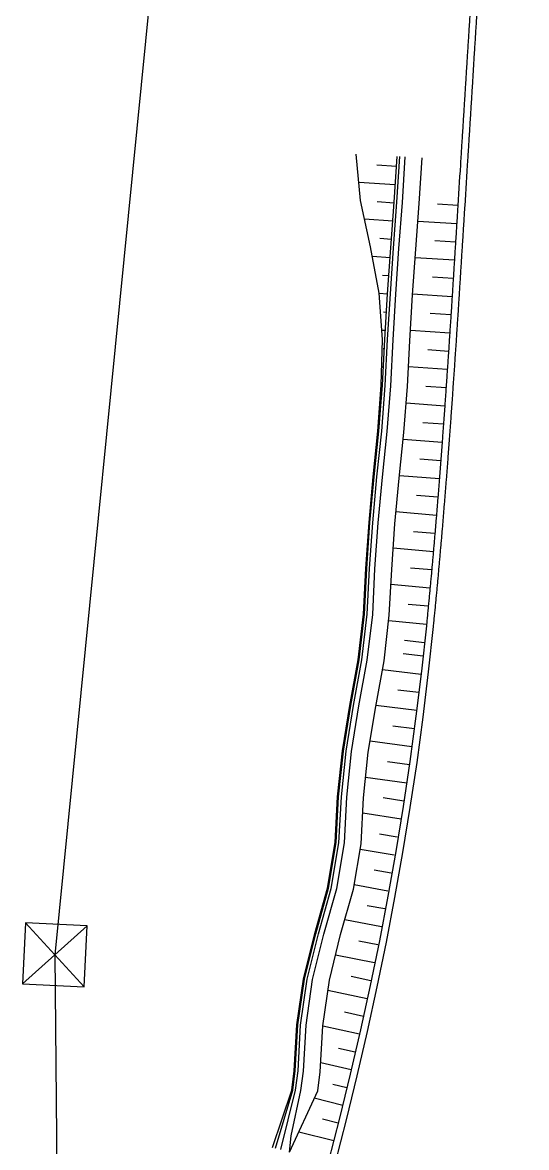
# Model space of a CAD drawing. Header units: inches. Extents: x 499362 to 502582, y 2542122 to 2545349.
# Drawn here: x 501284.3 to 501339.5, y 2543873.7 to 2543996.9 of the extents above; entities that cross this region are included whole.
import ezdxf

# ---------------------------------------------------------------- set-up
doc = ezdxf.new("R2010")
doc.units = ezdxf.units.IN
doc.header["$MEASUREMENT"] = 0
doc.layers.add('0-段落划分', color=2, linetype='Continuous')

# ---------------------------------------------------------------- blocks, each defined once
blk = doc.blocks.new('A$C3A006F90')
at = {"layer": '0-段落划分', "color": 2, "linetype": 'Continuous'}
for p, q in [((501309.55, 2544113.84), (501287.84, 2543894.84)), ((501325.23, 2543981.15), (501323.07, 2543981.29)), ((501325.1, 2543979.15), (501321.1, 2543979.41)), ((501324.97, 2543977.16), (501323.13, 2543977.29)), ((501331.95, 2543976.88), (501329.71, 2543977.02)), ((501324.83, 2543975.16), (501321.73, 2543975.39)), ((501331.83, 2543974.89), (501327.57, 2543975.15)), ((501324.68, 2543973.17), (501323.43, 2543973.26)), ((501331.7, 2543972.89), (501329.44, 2543973.03)), ((501324.54, 2543971.17), (501322.6, 2543971.31)), ((501331.58, 2543970.9), (501327.28, 2543971.17)), ((501324.4, 2543969.18), (501323.69, 2543969.23)), ((501331.45, 2543968.9), (501329.17, 2543969.04)), ((501324.27, 2543967.18), (501323.34, 2543967.24)), ((501331.32, 2543966.9), (501327, 2543967.18)), ((501324.15, 2543965.18), (501323.82, 2543965.2)), ((501331.19, 2543964.91), (501328.91, 2543965.06)), ((501324.03, 2543963.19), (501323.63, 2543963.21)), ((501331.06, 2543962.91), (501326.76, 2543963.19)), ((501323.92, 2543961.19), (501323.79, 2543961.2)), ((501330.93, 2543960.92), (501328.67, 2543961.07)), ((501323.81, 2543959.19), (501323.61, 2543959.2)), ((501330.8, 2543958.92), (501326.55, 2543959.21)), ((501323.71, 2543957.2), (501323.63, 2543957.2)), ((501330.66, 2543956.92), (501328.43, 2543957.08)), ((501330.52, 2543954.93), (501326.3, 2543955.23)), ((501330.38, 2543952.93), (501328.13, 2543953.1)), ((501330.23, 2543950.94), (501325.97, 2543951.25)), ((501330.08, 2543948.94), (501327.8, 2543949.12)), ((501329.93, 2543946.95), (501325.56, 2543947.29)), ((501329.77, 2543944.95), (501327.44, 2543945.14)), ((501329.6, 2543942.96), (501325.18, 2543943.33)), ((501329.44, 2543940.97), (501327.1, 2543941.17)), ((501329.27, 2543938.97), (501324.87, 2543939.36)), ((501329.09, 2543936.98), (501326.78, 2543937.19)), ((501328.9, 2543934.99), (501324.62, 2543935.39)), ((501328.72, 2543933), (501326.5, 2543933.21)), ((501328.52, 2543931.01), (501324.38, 2543931.42)), ((501328.31, 2543929.02), (501326.11, 2543929.24)), ((501328.15, 2543927.54), (501325.95, 2543927.79)), ((501327.93, 2543925.55), (501323.69, 2543926.03)), ((501327.69, 2543923.57), (501325.4, 2543923.82)), ((501327.45, 2543921.58), (501322.98, 2543922.14)), ((501327.19, 2543919.6), (501324.82, 2543919.89)), ((501326.92, 2543917.61), (501322.34, 2543918.25)), ((501326.65, 2543915.63), (501324.27, 2543915.96)), ((501326.35, 2543913.65), (501321.86, 2543914.27)), ((501326.05, 2543911.67), (501323.78, 2543912.02)), ((501325.74, 2543909.7), (501321.54, 2543910.34)), ((501325.3, 2543907.74), (501323.37, 2543908.06)), ((501324.97, 2543905.77), (501321.26, 2543906.38)), ((501324.64, 2543903.8), (501322.79, 2543904.1)), ((501324.3, 2543901.82), (501320.61, 2543902.49)), ((501323.95, 2543899.86), (501322.03, 2543900.2)), ((501291.39, 2543898.02), (501284.3, 2543891.65)), ((501284.63, 2543898.35), (501291.06, 2543891.32)), ((501323.59, 2543897.89), (501319.58, 2543898.67)), ((501323.21, 2543895.93), (501321.13, 2543896.33)), ((501287.84, 2543894.84), (501289.54, 2543719.84)), ((501322.83, 2543893.96), (501318.57, 2543894.79)), ((501322.43, 2543892), (501320.26, 2543892.45)), ((501322.02, 2543890.04), (501317.73, 2543890.94)), ((501321.61, 2543888.09), (501319.53, 2543888.55)), ((501321.17, 2543886.14), (501317.17, 2543887.03)), ((501320.73, 2543884.18), (501318.89, 2543884.6)), ((501320.28, 2543882.24), (501316.94, 2543883.03)), ((501319.81, 2543880.29), (501318.28, 2543880.66)), ((501319.35, 2543878.35), (501316.24, 2543879.14)), ((501318.85, 2543876.41), (501317.12, 2543876.85)), ((501318.36, 2543874.47), (501314.54, 2543875.44))]:
    blk.add_line(p, q, dxfattribs=at)
at = {"layer": '0-段落划分', "color": 2, "flags": 128}
for points in [[(501333.71, 2544004.87, -0.000006), (501333.67, 2544004.24, -0.000006), (501333.63, 2544003.6, -0.000006), (501333.59, 2544002.97, -0.000006), (501333.55, 2544002.33, -0.000006), (501333.51, 2544001.69, -0.000006), (501333.47, 2544001.06, -0.000006), (501333.43, 2544000.42, -0.000005), (501333.39, 2543999.79, -0.000005), (501333.35, 2543999.15, -0.000005), (501333.31, 2543998.51, -0.000005), (501333.27, 2543997.88, -0.000005), (501333.23, 2543997.24, -0.000005), (501333.19, 2543996.6, -0.000004), (501333.15, 2543995.97, -0.000004), (501333.11, 2543995.33, -0.000004), (501333.07, 2543994.7, -0.000004), (501333.03, 2543994.06, -0.000004), (501332.99, 2543993.42, -0.000004), (501332.95, 2543992.79, -0.000004), (501332.91, 2543992.15, -0.000003), (501332.87, 2543991.52, -0.000003), (501332.83, 2543990.88, -0.000003), (501332.79, 2543990.24, -0.000003), (501332.75, 2543989.61, -0.000003), (501332.71, 2543988.97, -0.000003), (501332.67, 2543988.33, -0.000003), (501332.63, 2543987.7, -0.000002), (501332.59, 2543987.06, -0.000002), (501332.55, 2543986.43, -0.000002), (501332.51, 2543985.79, -0.000002), (501332.47, 2543985.15, -0.000002), (501332.43, 2543984.52, -0.000002), (501332.39, 2543983.88, -0.000002), (501332.35, 2543983.25, -0.000001), (501332.31, 2543982.61, -0.000001), (501332.27, 2543981.97, -0.000001), (501332.23, 2543981.34), (501332.19, 2543980.7), (501332.15, 2543980.06), (501332.11, 2543979.43), (501332.07, 2543978.79), (501332.03, 2543978.16), (501331.99, 2543977.52), (501331.95, 2543976.88)], [(501334.45, 2544004.83, -0.000006), (501334.41, 2544004.19, -0.000006), (501334.37, 2544003.56, -0.000006), (501334.33, 2544002.92, -0.000006), (501334.29, 2544002.28, -0.000006), (501334.25, 2544001.65, -0.000006), (501334.21, 2544001.01, -0.000006), (501334.17, 2544000.37, -0.000005), (501334.13, 2543999.74, -0.000005), (501334.09, 2543999.1, -0.000005), (501334.05, 2543998.47, -0.000005), (501334.01, 2543997.83, -0.000005), (501333.97, 2543997.19, -0.000005), (501333.93, 2543996.56, -0.000004), (501333.89, 2543995.92, -0.000004), (501333.85, 2543995.29, -0.000004), (501333.81, 2543994.65, -0.000004), (501333.77, 2543994.01, -0.000004), (501333.73, 2543993.38, -0.000004), (501333.69, 2543992.74, -0.000004), (501333.65, 2543992.1, -0.000003), (501333.62, 2543991.47, -0.000003), (501333.58, 2543990.83, -0.000003), (501333.54, 2543990.2, -0.000003), (501333.5, 2543989.56, -0.000003), (501333.46, 2543988.92, -0.000003), (501333.42, 2543988.29, -0.000003), (501333.38, 2543987.65, -0.000002), (501333.34, 2543987.02, -0.000002), (501333.3, 2543986.38, -0.000002), (501333.26, 2543985.74, -0.000002), (501333.22, 2543985.11, -0.000002), (501333.18, 2543984.47, -0.000002), (501333.14, 2543983.83, -0.000002), (501333.1, 2543983.2, -0.000001), (501333.06, 2543982.56, -0.000001), (501333.02, 2543981.93, -0.000001), (501332.98, 2543981.29), (501332.94, 2543980.65), (501332.9, 2543980.02), (501332.86, 2543979.38), (501332.82, 2543978.75), (501332.78, 2543978.11), (501332.74, 2543977.47), (501332.7, 2543976.84)], [(501331.95, 2543976.88, 0.000002), (501331.91, 2543976.25, 0.000005), (501331.87, 2543975.61, 0.000009), (501331.83, 2543974.98, 0.000012), (501331.79, 2543974.34, 0.000016), (501331.75, 2543973.7, 0.000019), (501331.71, 2543973.07, 0.000023), (501331.67, 2543972.43, 0.000027), (501331.63, 2543971.8, 0.00003), (501331.59, 2543971.16, 0.000034), (501331.55, 2543970.52, 0.000037), (501331.51, 2543969.89, 0.000041), (501331.47, 2543969.25, 0.000044), (501331.43, 2543968.62, 0.000048), (501331.39, 2543967.98, 0.000051), (501331.35, 2543967.34, 0.000055), (501331.31, 2543966.71, 0.000058), (501331.27, 2543966.07, 0.000062), (501331.23, 2543965.44, 0.000066), (501331.19, 2543964.8, 0.000069), (501331.15, 2543964.16, 0.000073), (501331.1, 2543963.53, 0.000076), (501331.06, 2543962.89, 0.00008), (501331.02, 2543962.26, 0.000083), (501330.98, 2543961.62, 0.000087), (501330.94, 2543960.99, 0.00009), (501330.89, 2543960.35, 0.000094), (501330.85, 2543959.71, 0.000097), (501330.81, 2543959.08, 0.000101), (501330.76, 2543958.44, 0.000104), (501330.72, 2543957.81, 0.000108), (501330.68, 2543957.17, 0.000112), (501330.63, 2543956.54, 0.000115), (501330.59, 2543955.9, 0.000119), (501330.54, 2543955.27, 0.000122), (501330.5, 2543954.63, 0.000126), (501330.45, 2543954, 0.000129), (501330.41, 2543953.36, 0.000133), (501330.36, 2543952.73, 0.000136), (501330.31, 2543952.09, 0.00014), (501330.27, 2543951.46, 0.000143), (501330.22, 2543950.82, 0.000147), (501330.17, 2543950.19, 0.00015), (501330.13, 2543949.55, 0.000154), (501330.08, 2543948.92, 0.000157), (501330.03, 2543948.28, 0.000161), (501329.98, 2543947.65, 0.000164), (501329.93, 2543947.01, 0.000168), (501329.88, 2543946.38, 0.000171), (501329.83, 2543945.74, 0.000175), (501329.78, 2543945.11, 0.000178), (501329.73, 2543944.47, 0.000182), (501329.68, 2543943.84, 0.000185), (501329.63, 2543943.2, 0.000189), (501329.57, 2543942.57, 0.000193), (501329.52, 2543941.93, 0.000196), (501329.47, 2543941.3, 0.0002), (501329.41, 2543940.67, 0.000203), (501329.36, 2543940.03, 0.000207), (501329.3, 2543939.4, 0.00021), (501329.25, 2543938.76, 0.000214), (501329.19, 2543938.13, 0.000217), (501329.13, 2543937.49, 0.000221), (501329.08, 2543936.86, 0.000224), (501329.02, 2543936.23, 0.000228), (501328.96, 2543935.59, 0.000231), (501328.9, 2543934.96, 0.000235), (501328.84, 2543934.33, 0.000238), (501328.78, 2543933.69, 0.000242), (501328.72, 2543933.06, 0.000245), (501328.66, 2543932.43, 0.000249), (501328.6, 2543931.79, 0.000252), (501328.54, 2543931.16, 0.000117), (501328.51, 2543930.87, 0.000117)], [(501332.7, 2543976.84, 0.000002), (501332.66, 2543976.2, 0.000005), (501332.62, 2543975.56, 0.000009), (501332.58, 2543974.93, 0.000012), (501332.54, 2543974.29, 0.000016), (501332.5, 2543973.66, 0.000019), (501332.46, 2543973.02, 0.000023), (501332.42, 2543972.38, 0.000027), (501332.38, 2543971.75, 0.00003), (501332.34, 2543971.11, 0.000034), (501332.3, 2543970.48, 0.000037), (501332.26, 2543969.84, 0.000041), (501332.22, 2543969.2, 0.000044), (501332.18, 2543968.57, 0.000048), (501332.14, 2543967.93, 0.000051), (501332.1, 2543967.3, 0.000055), (501332.06, 2543966.66, 0.000058), (501332.02, 2543966.02, 0.000062), (501331.98, 2543965.39, 0.000066), (501331.94, 2543964.75, 0.000069), (501331.89, 2543964.12, 0.000073), (501331.85, 2543963.48, 0.000076), (501331.81, 2543962.84, 0.00008), (501331.77, 2543962.21, 0.000083), (501331.73, 2543961.57, 0.000087), (501331.68, 2543960.94, 0.00009), (501331.64, 2543960.3, 0.000094), (501331.6, 2543959.66, 0.000097), (501331.56, 2543959.03, 0.000101), (501331.51, 2543958.39, 0.000104), (501331.47, 2543957.76, 0.000108), (501331.42, 2543957.12, 0.000112), (501331.38, 2543956.49, 0.000115), (501331.34, 2543955.85, 0.000119), (501331.29, 2543955.21, 0.000122), (501331.25, 2543954.58, 0.000126), (501331.2, 2543953.94, 0.000129), (501331.16, 2543953.31, 0.000133), (501331.11, 2543952.67, 0.000136), (501331.06, 2543952.04, 0.00014), (501331.02, 2543951.4, 0.000143), (501330.97, 2543950.76, 0.000147), (501330.92, 2543950.13, 0.00015), (501330.87, 2543949.49, 0.000154), (501330.83, 2543948.86, 0.000157), (501330.78, 2543948.22, 0.000161), (501330.73, 2543947.59, 0.000165), (501330.68, 2543946.95, 0.000168), (501330.63, 2543946.32, 0.000172), (501330.58, 2543945.68, 0.000175), (501330.53, 2543945.05, 0.000179), (501330.48, 2543944.41, 0.000182), (501330.42, 2543943.78, 0.000186), (501330.37, 2543943.14, 0.000189), (501330.32, 2543942.51, 0.000193), (501330.27, 2543941.87, 0.000196), (501330.21, 2543941.24, 0.0002), (501330.16, 2543940.6, 0.000203), (501330.1, 2543939.97, 0.000207), (501330.05, 2543939.33, 0.000211), (501329.99, 2543938.7, 0.000214), (501329.94, 2543938.06, 0.000218), (501329.88, 2543937.43, 0.000221), (501329.82, 2543936.79, 0.000225), (501329.77, 2543936.16, 0.000228), (501329.71, 2543935.52, 0.000232), (501329.65, 2543934.89, 0.000235), (501329.59, 2543934.26, 0.000239), (501329.53, 2543933.62, 0.000242), (501329.47, 2543932.99, 0.000246), (501329.41, 2543932.35, 0.000249), (501329.34, 2543931.72, 0.000253), (501329.28, 2543931.08, 0.000118), (501329.25, 2543930.79, 0.000118)]]:
    blk.add_lwpolyline(points, format="xyb", dxfattribs=at)
at = {"layer": '0-段落划分', "color": 2, "linetype": 'Continuous', "flags": 128}
for points in [[(501323.56, 2543957.2), (501323.7, 2543962.23), (501323.34, 2543967.28), (501322.4, 2543972.36), (501321.28, 2543977.45), (501320.82, 2543982.51), (501320.82, 2543982.51)], [(501323.71, 2543957.2), (501323.97, 2543962.21), (501324.27, 2543967.23), (501324.61, 2543972.24), (501324.98, 2543977.25), (501325.3, 2543982.27), (501325.3, 2543982.27)], [(501324.01, 2543957.18), (501324.27, 2543962.2), (501324.57, 2543967.21), (501324.91, 2543972.23), (501325.28, 2543977.24), (501325.6, 2543982.25), (501325.6, 2543982.25)], [(501324.01, 2543957.18), (501324.27, 2543962.2), (501324.57, 2543967.21), (501324.91, 2543972.23), (501325.28, 2543977.24), (501325.6, 2543982.25), (501325.6, 2543982.25)], [(501324.61, 2543957.15), (501324.87, 2543962.17), (501325.17, 2543967.18), (501325.51, 2543972.19), (501325.88, 2543977.21), (501326.2, 2543982.22), (501326.2, 2543982.22)], [(501324.61, 2543957.15), (501324.87, 2543962.17), (501325.17, 2543967.18), (501325.51, 2543972.19), (501325.88, 2543977.21), (501326.2, 2543982.22), (501326.2, 2543982.22)], [(501326.44, 2543957.06), (501326.7, 2543962.08), (501327, 2543967.09), (501327.34, 2543972.1), (501327.71, 2543977.11), (501328.03, 2543982.12), (501328.03, 2543982.12)], [(501321.64, 2543932.15), (501321.89, 2543937.16), (501322.23, 2543942.18), (501322.69, 2543947.19), (501323.18, 2543952.19), (501323.56, 2543957.2), (501323.56, 2543957.2)], [(501321.73, 2543932.14), (501321.98, 2543937.16), (501322.33, 2543942.17), (501322.81, 2543947.18), (501323.32, 2543952.19), (501323.71, 2543957.2), (501323.71, 2543957.2)], [(501322.03, 2543932.13), (501322.28, 2543937.15), (501322.63, 2543942.16), (501323.1, 2543947.17), (501323.62, 2543952.17), (501324.01, 2543957.18), (501324.01, 2543957.18)], [(501322.03, 2543932.13), (501322.28, 2543937.15), (501322.63, 2543942.16), (501323.1, 2543947.17), (501323.62, 2543952.17), (501324.01, 2543957.18), (501324.01, 2543957.18)], [(501322.63, 2543932.1), (501322.88, 2543937.12), (501323.23, 2543942.13), (501323.7, 2543947.14), (501324.22, 2543952.14), (501324.61, 2543957.15), (501324.61, 2543957.15)], [(501322.63, 2543932.1), (501322.88, 2543937.12), (501323.23, 2543942.13), (501323.7, 2543947.14), (501324.22, 2543952.14), (501324.61, 2543957.15), (501324.61, 2543957.15)], [(501324.45, 2543932.02), (501324.71, 2543937.03), (501325.06, 2543942.05), (501325.53, 2543947.05), (501326.05, 2543952.05), (501326.44, 2543957.06), (501326.44, 2543957.06)], [(501318.52, 2543907.13), (501318.78, 2543912.15), (501319.31, 2543917.16), (501320.12, 2543922.15), (501321.05, 2543927.14), (501321.64, 2543932.15), (501321.64, 2543932.15)], [(501318.64, 2543907.13), (501318.9, 2543912.14), (501319.42, 2543917.15), (501320.23, 2543922.15), (501321.14, 2543927.14), (501321.73, 2543932.14), (501321.73, 2543932.14)], [(501318.94, 2543907.11), (501319.2, 2543912.13), (501319.72, 2543917.14), (501320.53, 2543922.14), (501321.44, 2543927.13), (501322.03, 2543932.13), (501322.03, 2543932.13)], [(501318.94, 2543907.11), (501319.2, 2543912.13), (501319.72, 2543917.14), (501320.53, 2543922.14), (501321.44, 2543927.13), (501322.03, 2543932.13), (501322.03, 2543932.13)], [(501319.54, 2543907.09), (501319.8, 2543912.11), (501320.32, 2543917.11), (501321.13, 2543922.11), (501322.04, 2543927.1), (501322.63, 2543932.1), (501322.63, 2543932.1)], [(501319.54, 2543907.09), (501319.8, 2543912.11), (501320.32, 2543917.11), (501321.13, 2543922.11), (501322.04, 2543927.1), (501322.63, 2543932.1), (501322.63, 2543932.1)], [(501329.25, 2543930.79), (501328.72, 2543925.82), (501328.12, 2543920.86), (501327.45, 2543915.91), (501326.71, 2543910.97), (501325.9, 2543906.04), (501325.03, 2543901.12), (501324.09, 2543896.22), (501323.09, 2543891.33), (501322.03, 2543886.46), (501320.9, 2543881.6), (501319.71, 2543876.76), (501318.47, 2543871.94)], [(501321.37, 2543907.01), (501321.63, 2543912.03), (501322.15, 2543917.04), (501322.96, 2543922.03), (501323.87, 2543927.02), (501324.45, 2543932.02), (501324.45, 2543932.02)], [(501314.05, 2543882.15), (501314.34, 2543887.17), (501315.06, 2543892.17), (501316.29, 2543897.16), (501317.68, 2543902.13), (501318.52, 2543907.13), (501318.52, 2543907.13)], [(501314.16, 2543882.14), (501314.44, 2543887.17), (501315.16, 2543892.17), (501316.39, 2543897.15), (501317.8, 2543902.13), (501318.64, 2543907.13), (501318.64, 2543907.13)], [(501314.46, 2543882.13), (501314.74, 2543887.15), (501315.46, 2543892.16), (501316.69, 2543897.14), (501318.1, 2543902.12), (501318.94, 2543907.11), (501318.94, 2543907.11)], [(501314.46, 2543882.13), (501314.74, 2543887.15), (501315.46, 2543892.16), (501316.69, 2543897.14), (501318.1, 2543902.12), (501318.94, 2543907.11), (501318.94, 2543907.11)], [(501315.05, 2543882.11), (501315.34, 2543887.13), (501316.06, 2543892.14), (501317.29, 2543897.12), (501318.7, 2543902.09), (501319.54, 2543907.09), (501319.54, 2543907.09)], [(501315.05, 2543882.11), (501315.34, 2543887.13), (501316.06, 2543892.14), (501317.29, 2543897.12), (501318.7, 2543902.09), (501319.54, 2543907.09), (501319.54, 2543907.09)], [(501316.89, 2543882.04), (501317.17, 2543887.06), (501317.89, 2543892.06), (501319.12, 2543897.05), (501320.53, 2543902.02), (501321.37, 2543907.01), (501321.37, 2543907.01)], [(501311.67, 2543873.74), (501311.67, 2543873.74), (501313.79, 2543880.04), (501314.05, 2543882.15)], [(501311.98, 2543873.66), (501311.98, 2543873.66), (501313.88, 2543880.04), (501314.16, 2543882.14)], [(501312.56, 2543873.51), (501312.56, 2543873.51), (501314.18, 2543880.03), (501314.46, 2543882.13)], [(501313.52, 2543873.25), (501313.69, 2543875.01), (501314.78, 2543880), (501315.05, 2543882.11)], [(501313.52, 2543873.25), (501316.61, 2543879.94), (501316.61, 2543879.94), (501316.89, 2543882.04)]]:
    blk.add_lwpolyline(points, dxfattribs=at)
at = {"layer": '0-段落划分', "color": 2, "flags": 128}
blk.add_lwpolyline([(501328.51, 2543930.87), (501327.98, 2543925.91), (501327.37, 2543920.96), (501326.7, 2543916.02), (501325.97, 2543911.09), (501325.16, 2543906.17), (501324.29, 2543901.26), (501323.36, 2543896.37), (501322.36, 2543891.49), (501321.29, 2543886.63), (501320.17, 2543881.78), (501318.99, 2543876.95), (501317.74, 2543872.13)], dxfattribs=at)
at = {"layer": '0-段落划分', "color": 2, "linetype": 'Continuous', "flags": 128}
blk.add_lwpolyline([(501291.39, 2543898.02), (501284.63, 2543898.35), (501284.3, 2543891.65), (501291.06, 2543891.32)], close=True, dxfattribs=at)

msp = doc.modelspace()

# ---------------------------------------------------------------- block references
at = {"layer": '0-段落划分'}
msp.add_blockref('A$C3A006F90', (0, 0), dxfattribs=at)

doc.saveas('drawing.dxf')
